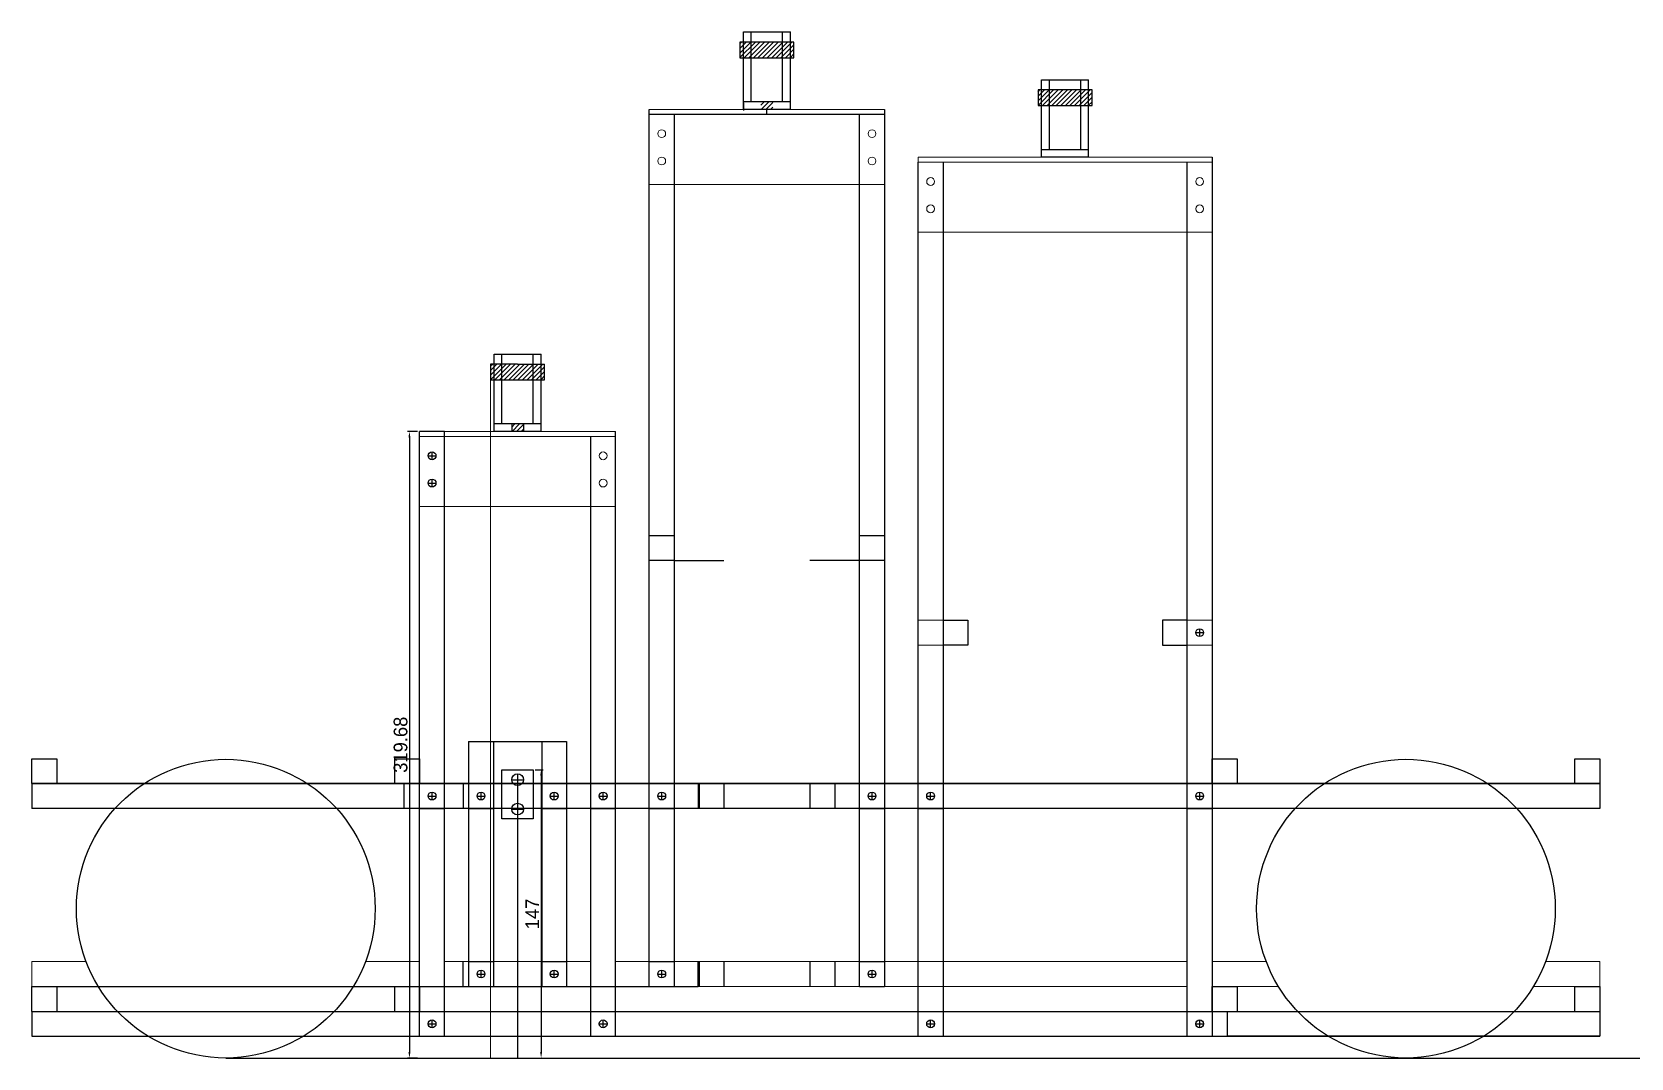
# Model space of a CAD drawing. Header units: millimetres. Extents: x -15418 to 43885, y -27590 to 23052.
# Drawn here: x 30900 to 31716, y 14586 to 15109 of the extents above; entities that cross this region are included whole.
import ezdxf

# ---------------------------------------------------------------- set-up
doc = ezdxf.new("R2010")
doc.units = ezdxf.units.MM
doc.header["$LTSCALE"] = 0.5
doc.layers.get('0').update_dxf_attribs({"lineweight": 5})
doc.layers.get('Defpoints').update_dxf_attribs({"color": 4})
for name, color, linetype in [('Layer1', 1, 'Continuous'), ('Layer3', 9, 'Continuous'), ('Layer4', 6, 'Continuous')]:
    doc.layers.add(name, color=color, linetype=linetype)
doc.layers.add('Layer5', color=51, linetype='Continuous', lineweight=5)
doc.dimstyles.new('ISO-25', dxfattribs={"dimtxt": 7, "dimasz": 3, "dimexe": 1, "dimexo": 1, "dimgap": 1, "dimtad": 1, "dimtoh": 1, "dimdec": 3, "dimdsep": 46, "dimtxsty": 'Standard', "dimcen": 2.5, "dimadec": 0, "dimazin": 0, "dimtfac": 1, "dimtdec": 3, "dimtmove": 0, "dimatfit": 3, "dimfxl": 1, "dimarcsym": 1})
pattern_1 = [(45, (6782.81, 200.702), (-1.1674333, 1.1674333), [])]
pattern_2 = [(45, (6910.01, 365.022), (-1.1674333, 1.1674333), [])]

# ---------------------------------------------------------------- blocks, each defined once
blk = doc.blocks.new('*D38')
at = {"layer": 'Defpoints', "color": 0, "transparency": 16777216}
for p in [(31097.39, 14905.43), (31092.19, 14585.75), (31097.39, 14585.75)]:
    blk.add_point(p, dxfattribs=at)
at = {"layer": 'Layer4', "color": 0, "lineweight": -2, "transparency": 16777216}
for p, q in [((31096.39, 14905.43), (31091.19, 14905.43)), ((31092.19, 14902.43), (31092.19, 14588.75)), ((31096.39, 14585.75), (31091.19, 14585.75))]:
    blk.add_line(p, q, dxfattribs=at)
at = {"layer": 'Layer4', "color": 0, "transparency": 16777216}
for points in [[(31091.69, 14902.43), (31092.69, 14902.43), (31092.19, 14905.43)], [(31091.69, 14588.75), (31092.69, 14588.75), (31092.19, 14585.75)]]:
    blk.add_solid(points, dxfattribs=at)
at = {"layer": 'Layer4', "color": 0, "transparency": 16777216, "insert": (31087.69, 14745.59), "char_height": 7, "attachment_point": 5, "rotation": 90}
blk.add_mtext('319.68', dxfattribs=at)
blk = doc.blocks.new('*D39')
at = {"layer": 'Defpoints', "color": 0, "transparency": 16777216}
for p in [(31155.39, 14732.75), (31155.39, 14585.75), (31159.39, 14585.75)]:
    blk.add_point(p, dxfattribs=at)
at = {"layer": 'Layer4', "color": 0, "lineweight": -2, "transparency": 16777216}
for p, q in [((31156.39, 14732.75), (31160.39, 14732.75)), ((31159.39, 14729.75), (31159.39, 14588.75)), ((31156.39, 14585.75), (31160.39, 14585.75))]:
    blk.add_line(p, q, dxfattribs=at)
at = {"layer": 'Layer4', "color": 0, "transparency": 16777216}
for points in [[(31158.89, 14729.75), (31159.89, 14729.75), (31159.39, 14732.75)], [(31158.89, 14588.75), (31159.89, 14588.75), (31159.39, 14585.75)]]:
    blk.add_solid(points, dxfattribs=at)
at = {"layer": 'Layer4', "color": 0, "transparency": 16777216, "insert": (31154.89, 14659.25), "char_height": 7, "attachment_point": 5, "rotation": 90}
blk.add_mtext('147', dxfattribs=at)

msp = doc.modelspace()

# ---------------------------------------------------------------- hatches: boundary and pattern name
at = {"layer": 'Layer1', "true_color": 0xf8d731}
h = msp.add_hatch(dxfattribs=at)
h.set_pattern_fill('ANSI31', color=40, scale=0.52)
h.set_pattern_definition(pattern_2)
h.paths.add_polyline_path([(31262.589, 15104.0733), (31260.789, 15104.0733), (31260.789, 15096.0733), (31262.589, 15096.0733)])
h.paths.add_polyline_path([(31266.589, 15104.0733), (31262.589, 15104.0733), (31262.589, 15096.0733), (31266.589, 15096.0733)])
h.paths.add_polyline_path([(31274.589, 15104.0733), (31266.589, 15104.0733), (31266.589, 15096.0733), (31274.589, 15096.0733)])
h.paths.add_polyline_path([(31282.589, 15104.0733), (31274.589, 15104.0733), (31274.589, 15096.0733), (31282.589, 15096.0733)])
h.paths.add_polyline_path([(31286.589, 15104.0733), (31282.589, 15104.0733), (31282.589, 15096.0733), (31286.589, 15096.0733)])
h.paths.add_polyline_path([(31288.389, 15104.0733), (31286.589, 15104.0733), (31286.589, 15096.0733), (31288.389, 15096.0733)])
h = msp.add_hatch(dxfattribs=at)
h.set_pattern_fill('ANSI31', color=40, scale=0.52)
h.set_pattern_definition([(45, (7062.21, 340.622), (-1.1674333, 1.1674333), [])])
h.paths.add_polyline_path([(31414.789, 15079.6733), (31412.989, 15079.6733), (31412.989, 15071.6733), (31414.789, 15071.6733)])
h.paths.add_polyline_path([(31418.789, 15079.6733), (31414.789, 15079.6733), (31414.789, 15071.6733), (31418.789, 15071.6733)])
h.paths.add_polyline_path([(31426.789, 15079.6733), (31418.789, 15079.6733), (31418.789, 15071.6733), (31426.789, 15071.6733)])
h.paths.add_polyline_path([(31434.789, 15079.6733), (31426.789, 15079.6733), (31426.789, 15071.6733), (31434.789, 15071.6733)])
h.paths.add_polyline_path([(31438.789, 15079.6733), (31434.789, 15079.6733), (31434.789, 15071.6733), (31438.789, 15071.6733)])
h.paths.add_polyline_path([(31440.589, 15079.6733), (31438.789, 15079.6733), (31438.789, 15071.6733), (31440.589, 15071.6733)])
h = msp.add_hatch(dxfattribs=at)
h.set_pattern_fill('ANSI31', color=40, scale=0.52)
h.set_pattern_definition(pattern_2)
h.paths.add_polyline_path([(31274.589, 15073.5733), (31271.589, 15073.5733), (31271.589, 15069.7533), (31274.589, 15069.7533)])
h.paths.add_polyline_path([(31277.589, 15073.5733), (31274.589, 15073.5733), (31274.589, 15069.7533), (31277.589, 15069.7533)])
h = msp.add_hatch(dxfattribs=at)
h.set_pattern_fill('ANSI31', color=40, scale=0.52)
h.set_pattern_definition(pattern_1)
h.paths.add_polyline_path([(31135.389, 14939.7533), (31133.589, 14939.7533), (31133.589, 14931.7533), (31135.389, 14931.7533)])
h.paths.add_polyline_path([(31139.389, 14939.7533), (31135.389, 14939.7533), (31135.389, 14931.7533), (31139.389, 14931.7533)])
h.paths.add_polyline_path([(31147.389, 14939.7533), (31139.389, 14939.7533), (31139.389, 14931.7533), (31147.389, 14931.7533)])
h.paths.add_polyline_path([(31155.389, 14939.7533), (31147.389, 14939.7533), (31147.389, 14931.7533), (31155.389, 14931.7533)])
h.paths.add_polyline_path([(31159.389, 14939.7533), (31155.389, 14939.7533), (31155.389, 14931.7533), (31159.389, 14931.7533)])
h.paths.add_polyline_path([(31161.189, 14939.7533), (31159.389, 14939.7533), (31159.389, 14931.7533), (31161.189, 14931.7533)])
h = msp.add_hatch(dxfattribs=at)
h.set_pattern_fill('ANSI31', color=40, scale=0.52)
h.set_pattern_definition(pattern_1)
h.paths.add_polyline_path([(31147.389, 14909.2533), (31144.389, 14909.2533), (31144.389, 14905.4333), (31147.389, 14905.4333)])
h.paths.add_polyline_path([(31150.389, 14909.2533), (31147.389, 14909.2533), (31147.389, 14905.4333), (31150.389, 14905.4333)])

# ---------------------------------------------------------------- linework, layer by layer
for p, q in [((31214.589, 15069.7533), (31334.589, 15069.7533)), ((31351.789, 15042.8533), (31351.789, 15045.3533)), ((31351.789, 15045.3533), (31501.789, 15045.3533)), ((31501.789, 15042.8533), (31351.789, 15042.8533)), ((31334.589, 15031.4933), (31214.589, 15031.4933)), ((31501.789, 15007.0933), (31351.789, 15007.0933)), ((31381.789, 15007.1198), (31394.489, 15007.1198)), ((31097.389, 14902.9333), (31097.389, 14905.4333)), ((31097.389, 14905.4333), (31097.389, 14867.1733)), ((31097.389, 14905.4333), (31197.389, 14905.4333)), ((31197.389, 14902.9333), (31097.389, 14902.9333)), ((31097.389, 14885.0533), (31097.389, 14902.9333)), ((31197.389, 14905.4333), (31197.389, 14902.9333)), ((31197.389, 14867.1733), (31197.389, 14902.9333)), ((31197.389, 14867.1733), (31097.389, 14867.1733)), ((31097.389, 14867.1733), (31110.089, 14867.1733)), ((31364.489, 14809.1402), (31351.789, 14809.1402)), ((31501.789, 14809.1402), (31489.089, 14809.1402)), ((31364.489, 14796.4402), (31351.789, 14796.4402)), ((31501.789, 14796.4402), (31489.089, 14796.4402))]:
    msp.add_line(p, q)
for centre in [(31220.939, 15057.3333), (31328.239, 15057.3333), (31220.939, 15043.4133), (31328.239, 15043.4133), (31358.139, 15032.9333), (31358.139, 15032.9333), (31495.439, 15032.9333), (31495.439, 15032.9333), (31358.139, 15019.0133), (31358.139, 15019.0133), (31495.439, 15019.0133), (31495.439, 15019.0133), (31103.739, 14893.0133), (31191.039, 14893.0133), (31103.739, 14879.0933), (31191.039, 14879.0933)]:
    msp.add_circle(centre, 2)
at = {"layer": 'Layer1'}
for p, q in [((31288.389, 15104.0733), (31260.789, 15104.0733)), ((31260.789, 15104.0733), (31260.789, 15096.0733)), ((31262.589, 15109.2333), (31286.589, 15109.2333)), ((31262.589, 15069.7533), (31262.589, 15109.2333)), ((31266.589, 15073.5733), (31266.589, 15109.2333)), ((31282.589, 15073.5733), (31282.589, 15109.2333)), ((31286.589, 15069.7533), (31286.589, 15109.2333)), ((31288.389, 15096.0733), (31288.389, 15104.0733)), ((31260.789, 15096.0733), (31288.389, 15096.0733)), ((31440.589, 15079.6733), (31412.989, 15079.6733)), ((31412.989, 15079.6733), (31412.989, 15071.6733)), ((31414.789, 15084.8333), (31438.789, 15084.8333)), ((31414.789, 15045.3533), (31414.789, 15084.8333)), ((31418.789, 15049.1733), (31418.789, 15084.8333)), ((31434.789, 15049.1733), (31434.789, 15084.8333)), ((31438.789, 15045.3533), (31438.789, 15084.8333)), ((31440.589, 15071.6733), (31440.589, 15079.6733)), ((31286.589, 15073.5733), (31262.589, 15073.5733)), ((31262.5971, 15073.0796), (31262.5971, 15069.2596)), ((31412.989, 15071.6733), (31440.589, 15071.6733)), ((31214.589, 14622.2533), (31214.589, 15069.7533)), ((31214.589, 15067.2533), (31334.589, 15067.2533)), ((31227.289, 15067.2533), (31227.289, 14622.2533)), ((31286.589, 15069.7533), (31262.589, 15069.7533)), ((31274.589, 15067.2533), (31274.589, 15069.7533)), ((31321.889, 14622.2533), (31321.889, 15067.2533)), ((31334.589, 15069.7533), (31334.589, 14622.2533)), ((31438.789, 15049.1733), (31414.789, 15049.1733)), ((31351.789, 14596.8533), (31351.789, 15042.8533)), ((31364.489, 15042.8533), (31364.489, 14596.8533)), ((31438.789, 15045.3533), (31414.789, 15045.3533)), ((31489.089, 14596.8533), (31489.089, 15042.8533)), ((31501.789, 15045.3533), (31501.789, 14596.8533)), ((31135.389, 14944.9133), (31159.389, 14944.9133)), ((31135.389, 14905.4333), (31135.389, 14944.9133)), ((31139.389, 14909.2533), (31139.389, 14944.9133)), ((31155.389, 14909.2533), (31155.389, 14944.9133)), ((31159.389, 14905.4333), (31159.389, 14944.9133)), ((31147.389, 14939.7533), (31133.589, 14939.7533)), ((31133.589, 14939.7533), (31133.589, 14931.7533)), ((31147.389, 14939.7533), (31161.189, 14939.7533)), ((31161.189, 14931.7533), (31161.189, 14939.7533)), ((31133.589, 14931.7533), (31161.189, 14931.7533)), ((31159.389, 14909.2533), (31135.389, 14909.2533)), ((31144.389, 14909.2533), (31144.389, 14905.4333)), ((31150.389, 14909.2533), (31150.389, 14905.4333)), ((31097.389, 14596.8533), (31097.389, 14905.4333)), ((31110.089, 14905.4333), (31097.389, 14905.4333)), ((31110.089, 14596.8533), (31110.089, 14905.4333)), ((31159.389, 14905.4333), (31135.389, 14905.4333)), ((31184.689, 14596.8533), (31184.689, 14902.9333)), ((31197.389, 14596.8533), (31197.389, 14905.4333)), ((31101.739, 14893.0133), (31105.739, 14893.0133)), ((31103.739, 14891.0133), (31103.739, 14895.0133)), ((31101.739, 14879.0933), (31105.739, 14879.0933)), ((31103.739, 14877.0933), (31103.739, 14881.0933)), ((31227.289, 14852.2533), (31214.589, 14852.2533)), ((31334.589, 14852.2533), (31321.889, 14852.2533)), ((31227.289, 14839.5533), (31214.589, 14839.5533)), ((31227.289, 14839.5533), (31239.989, 14839.5533)), ((31239.989, 14839.5533), (31252.689, 14839.5533)), ((31309.189, 14839.5533), (31296.489, 14839.5533)), ((31321.889, 14839.5533), (31309.189, 14839.5533)), ((31334.589, 14839.5533), (31321.889, 14839.5533)), ((31364.489, 14809.1402), (31377.189, 14809.1402)), ((31377.189, 14809.1402), (31377.189, 14796.4402)), ((31489.089, 14809.1402), (31476.389, 14809.1402)), ((31476.389, 14809.1402), (31476.389, 14796.4402)), ((31493.439, 14802.7902), (31497.439, 14802.7902)), ((31495.439, 14800.7902), (31495.439, 14804.7902)), ((31377.189, 14796.4402), (31364.489, 14796.4402)), ((31476.389, 14796.4402), (31489.089, 14796.4402)), ((31122.389, 14747.2533), (31122.389, 14622.2533)), ((31122.389, 14747.2533), (31172.389, 14747.2533)), ((31135.089, 14747.2533), (31135.089, 14622.2533)), ((31159.689, 14747.2533), (31159.689, 14622.2533)), ((31172.389, 14747.2533), (31172.389, 14622.2533)), ((31139.389, 14732.7533), (31155.389, 14732.7533)), ((31139.389, 14707.7533), (31139.389, 14732.7533)), ((31147.389, 14730.7533), (31147.389, 14724.7533)), ((31155.389, 14732.7533), (31155.389, 14707.7533)), ((31084.589, 14725.7533), (31514.589, 14725.7533)), ((31084.589, 14725.7533), (31119.589, 14725.7533)), ((31084.589, 14725.7533), (31239.589, 14725.7533)), ((31089.589, 14713.0533), (31089.589, 14725.7533)), ((31097.389, 14725.7533), (31110.089, 14725.7533)), ((31103.739, 14717.4033), (31103.739, 14721.4033)), ((31119.589, 14725.7533), (31119.589, 14713.0533)), ((31122.389, 14725.7533), (31135.089, 14725.7533)), ((31128.739, 14717.4033), (31128.739, 14721.4033)), ((31139.389, 14725.7533), (31155.389, 14725.7533)), ((31144.389, 14727.7533), (31150.389, 14727.7533)), ((31147.389, 14725.7533), (31147.389, 14585.7533)), ((31172.389, 14725.7533), (31159.689, 14725.7533)), ((31166.039, 14717.4033), (31166.039, 14721.4033)), ((31184.689, 14725.7533), (31197.389, 14725.7533)), ((31191.039, 14717.4033), (31191.039, 14721.4033)), ((31214.589, 14725.7533), (31227.289, 14725.7533)), ((31220.939, 14717.4033), (31220.939, 14721.4033)), ((31239.589, 14725.7533), (31239.589, 14713.0533)), ((31321.889, 14725.7533), (31334.589, 14725.7533)), ((31328.239, 14717.4033), (31328.239, 14721.4033)), ((31351.789, 14725.7533), (31364.489, 14725.7533)), ((31358.139, 14717.4033), (31358.139, 14721.4033)), ((31489.089, 14725.7533), (31501.789, 14725.7533)), ((31495.439, 14717.4033), (31495.439, 14721.4033)), ((31097.389, 14713.0533), (31110.089, 14713.0533)), ((31101.739, 14719.4033), (31105.739, 14719.4033)), ((31122.389, 14713.0533), (31135.089, 14713.0533)), ((31126.739, 14719.4033), (31130.739, 14719.4033)), ((31144.389, 14712.7533), (31150.389, 14712.7533)), ((31147.389, 14715.7533), (31147.389, 14709.7533)), ((31159.689, 14713.0533), (31172.389, 14713.0533)), ((31164.039, 14719.4033), (31168.039, 14719.4033)), ((31184.689, 14713.0533), (31197.389, 14713.0533)), ((31189.039, 14719.4033), (31193.039, 14719.4033)), ((31214.589, 14713.0533), (31227.289, 14713.0533)), ((31218.939, 14719.4033), (31222.939, 14719.4033)), ((31321.889, 14713.0533), (31334.589, 14713.0533)), ((31326.239, 14719.4033), (31330.239, 14719.4033)), ((31351.789, 14713.0533), (31364.489, 14713.0533)), ((31356.139, 14719.4033), (31360.139, 14719.4033)), ((31489.089, 14713.0533), (31501.789, 14713.0533)), ((31493.439, 14719.4033), (31497.439, 14719.4033)), ((31155.389, 14707.7533), (31139.389, 14707.7533)), ((31119.589, 14622.2533), (31119.589, 14634.9533)), ((31122.389, 14634.9533), (31135.089, 14634.9533)), ((31128.739, 14626.6033), (31128.739, 14630.6033)), ((31159.689, 14634.9533), (31172.389, 14634.9533)), ((31166.039, 14626.6033), (31166.039, 14630.6033)), ((31214.589, 14634.9533), (31227.289, 14634.9533)), ((31220.939, 14626.6033), (31220.939, 14630.6033)), ((31239.589, 14622.2533), (31239.589, 14634.9533)), ((31321.889, 14634.9533), (31334.589, 14634.9533)), ((31328.239, 14626.6033), (31328.239, 14630.6033)), ((30899.589, 14622.2533), (31119.589, 14622.2533)), ((30899.589, 14622.2533), (31239.589, 14622.2533)), ((31122.389, 14622.2533), (31135.089, 14622.2533)), ((31122.389, 14622.2533), (31172.389, 14622.2533)), ((31126.739, 14628.6033), (31130.739, 14628.6033)), ((31159.689, 14622.2533), (31172.389, 14622.2533)), ((31164.039, 14628.6033), (31168.039, 14628.6033)), ((31214.589, 14622.2533), (31227.289, 14622.2533)), ((31218.939, 14628.6033), (31222.939, 14628.6033)), ((31321.889, 14622.2533), (31334.589, 14622.2533)), ((31326.239, 14628.6033), (31330.239, 14628.6033)), ((31097.389, 14609.5533), (31110.089, 14609.5533)), ((31184.689, 14609.5533), (31197.389, 14609.5533)), ((31351.789, 14609.5533), (31364.489, 14609.5533)), ((31489.089, 14609.5533), (31501.789, 14609.5533)), ((31509.589, 14596.8533), (31509.589, 14609.5533)), ((31101.739, 14603.2033), (31105.739, 14603.2033)), ((31103.739, 14601.2033), (31103.739, 14605.2033)), ((31189.039, 14603.2033), (31193.039, 14603.2033)), ((31191.039, 14601.2033), (31191.039, 14605.2033)), ((31356.139, 14603.2033), (31360.139, 14603.2033)), ((31358.139, 14601.2033), (31358.139, 14605.2033)), ((31493.439, 14603.2033), (31497.439, 14603.2033)), ((31495.439, 14601.2033), (31495.439, 14605.2033)), ((31097.389, 14596.8533), (31110.089, 14596.8533)), ((31110.089, 14596.8533), (31184.689, 14596.8533)), ((31184.689, 14596.8533), (31197.389, 14596.8533)), ((31351.789, 14596.8533), (31364.489, 14596.8533)), ((31489.089, 14596.8533), (31501.789, 14596.8533)), ((31699.589, 14596.8533), (31509.589, 14596.8533)), ((30998.489, 14585.7533), (32495.0377, 14585.7533))]:
    msp.add_line(p, q, dxfattribs=at)
for centre, radius in [((31103.739, 14893.0133), 2), ((31103.739, 14879.0933), 2), ((31495.439, 14802.7902), 2), ((31147.389, 14727.7533), 3), ((31103.739, 14719.4033), 2), ((31128.739, 14719.4033), 2), ((31166.039, 14719.4033), 2), ((31191.039, 14719.4033), 2), ((31220.939, 14719.4033), 2), ((31328.239, 14719.4033), 2), ((31358.139, 14719.4033), 2), ((31495.439, 14719.4033), 2), ((31147.389, 14712.7533), 3), ((31128.739, 14628.6033), 2), ((31166.039, 14628.6033), 2), ((31220.939, 14628.6033), 2), ((31328.239, 14628.6033), 2), ((31103.739, 14603.2033), 2), ((31191.039, 14603.2033), 2), ((31358.139, 14603.2033), 2), ((31495.439, 14603.2033), 2)]:
    msp.add_circle(centre, radius, dxfattribs=at)
at = {"layer": 'Layer3'}
for p, q in [((30899.589, 14725.7533), (30899.589, 14738.4533)), ((30899.589, 14738.4533), (30912.289, 14738.4533)), ((30912.289, 14738.4533), (30912.289, 14725.7533)), ((31084.689, 14725.7533), (31084.689, 14738.4533)), ((31084.689, 14738.4533), (31097.389, 14738.4533)), ((31097.389, 14738.4533), (31097.389, 14725.7533)), ((31501.789, 14725.7533), (31501.789, 14738.4533)), ((31501.789, 14738.4533), (31514.489, 14738.4533)), ((31514.489, 14738.4533), (31514.489, 14725.7533)), ((31686.889, 14725.7533), (31686.889, 14738.4533)), ((31686.889, 14738.4533), (31699.589, 14738.4533)), ((31699.589, 14738.4533), (31699.589, 14725.7533)), ((30899.589, 14725.7533), (31699.589, 14725.7533)), ((31699.589, 14725.7533), (30899.589, 14725.7533)), ((30899.589, 14725.7533), (30899.589, 14713.0533)), ((31699.589, 14725.7533), (31699.589, 14713.0533)), ((31699.589, 14713.0533), (30899.589, 14713.0533)), ((30899.589, 14609.5533), (30899.589, 14622.2533)), ((30899.589, 14622.2533), (30912.289, 14622.2533)), ((30912.289, 14622.2533), (30912.289, 14609.5533)), ((31084.689, 14609.5533), (31084.689, 14622.2533)), ((31084.689, 14622.2533), (31097.389, 14622.2533)), ((31097.389, 14622.2533), (31097.389, 14609.5533)), ((31501.789, 14609.5533), (31501.789, 14622.2533)), ((31501.789, 14622.2533), (31514.489, 14622.2533)), ((31514.489, 14622.2533), (31514.489, 14609.5533)), ((31686.889, 14609.5533), (31686.889, 14622.2533)), ((31686.889, 14622.2533), (31699.589, 14622.2533)), ((31699.589, 14622.2533), (31699.589, 14609.5533)), ((30899.589, 14609.5533), (30899.589, 14596.8533)), ((30899.589, 14609.5533), (31699.589, 14609.5533)), ((31699.589, 14609.5533), (31699.589, 14596.8533)), ((30899.589, 14596.8533), (31699.589, 14596.8533))]:
    msp.add_line(p, q, dxfattribs=at)
for centre in [(30998.489, 14661.9533), (31600.689, 14661.9533)]:
    msp.add_circle(centre, 76.2, dxfattribs=at)
at = {"layer": 'Layer4'}
for p, q in [((31239.989, 14725.7533), (31239.989, 14713.0533)), ((31252.689, 14725.7533), (31252.689, 14713.0533)), ((31296.489, 14725.7533), (31296.489, 14713.0533)), ((31309.189, 14725.7533), (31309.189, 14713.0533)), ((31239.989, 14634.9533), (31239.989, 14622.2533)), ((31252.689, 14634.9533), (31252.689, 14622.2533)), ((31296.489, 14634.9533), (31296.489, 14622.2533)), ((31309.189, 14634.9533), (31309.189, 14622.2533))]:
    msp.add_line(p, q, dxfattribs=at)
at = {"layer": 'Layer5'}
for p, q in [((31133.589, 14935.7533), (31133.589, 14585.7533)), ((30899.589, 14622.2533), (30899.589, 14634.9533)), ((30899.589, 14634.9533), (30927.2328, 14634.9533)), ((31069.7452, 14634.9533), (31097.389, 14634.9533)), ((31110.089, 14634.9533), (31184.689, 14634.9533)), ((31197.389, 14634.9533), (31489.089, 14634.9533)), ((31501.789, 14634.9533), (31529.4328, 14634.9533)), ((31671.9452, 14634.9533), (31699.589, 14634.9533)), ((31699.589, 14634.9533), (31699.589, 14622.2533)), ((30933.4479, 14622.2533), (30899.589, 14622.2533)), ((31097.389, 14622.2533), (31063.5301, 14622.2533)), ((31184.689, 14622.2533), (31110.089, 14622.2533)), ((31489.089, 14622.2533), (31197.389, 14622.2533)), ((31535.6479, 14622.2533), (31501.789, 14622.2533)), ((31699.589, 14622.2533), (31665.7301, 14622.2533))]:
    msp.add_line(p, q, dxfattribs=at)

# ---------------------------------------------------------------- dimensions: what is measured, and where the dimension line sits
at = {"layer": 'Layer4', "transparency": 33554661}
for base, p1, p2, picture, middle in [((31092.1911, 14585.7533), (31097.389, 14905.4333), (31097.389, 14585.7533), '*D38', (31087.6911, 14745.5933)), ((31159.387, 14585.7533), (31155.389, 14732.7533), (31155.389, 14585.7533), '*D39', (31154.887, 14659.2533))]:
    dim = msp.add_linear_dim(base=base, p1=p1, p2=p2, angle=90, dimstyle='ISO-25', dxfattribs=at)
    dim.commit()
    dim.dimension.update_dxf_attribs({"geometry": picture, "text_midpoint": middle})

doc.saveas('drawing.dxf')
